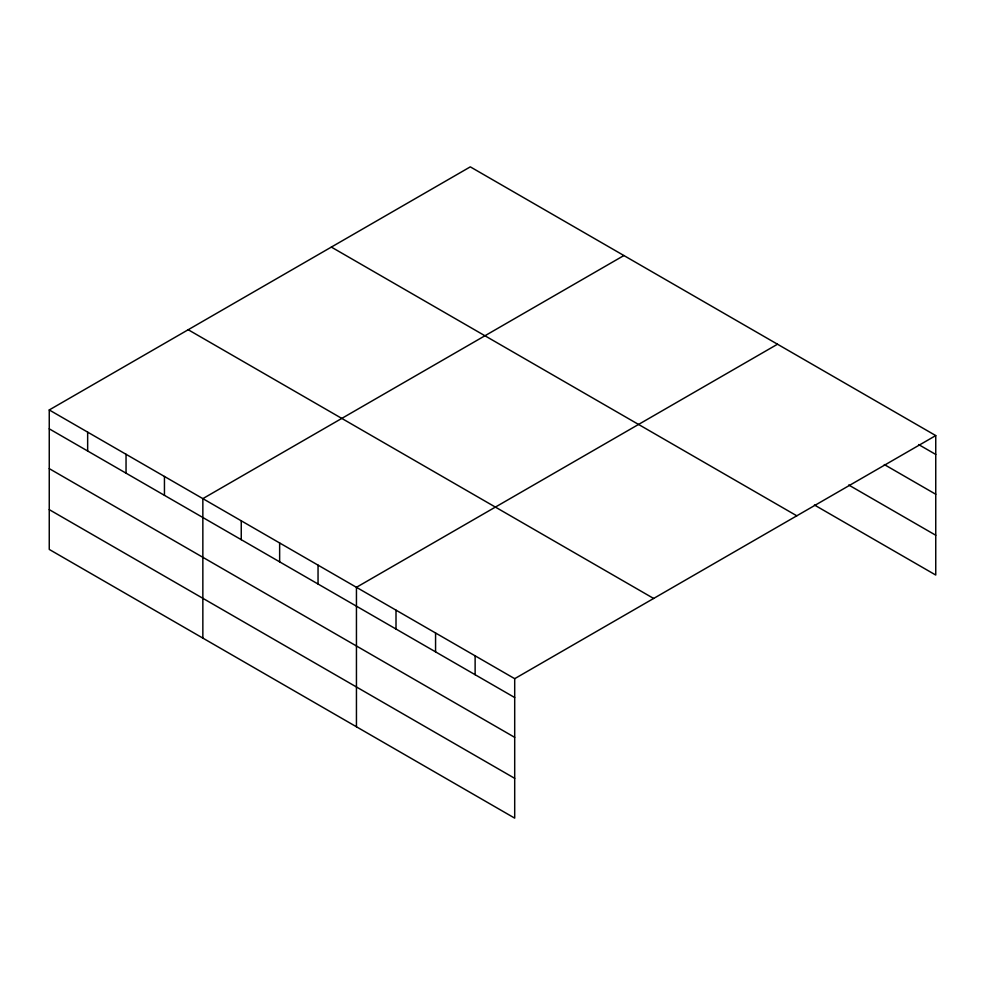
<?xml version="1.0" encoding="UTF-8"?>
<svg xmlns="http://www.w3.org/2000/svg" width="985" height="985" viewBox="0 0 985 985"><rect width="100%" height="100%" fill="white"/><g stroke="black" fill="none" stroke-linecap="round" stroke-linejoin="round"><path stroke-width="1.48" d="M49.25 409.957L514.699 678.677L514.699 818.141L49.25 549.421L49.25 409.957L470.301 166.859L935.75 435.579L935.75 575.043L814.423 504.997M623.899 255.534L202.848 498.632L202.848 638.095M777.497 344.221L356.447 587.306L356.447 726.77M514.699 678.677L935.75 435.579M918.611 444.555L935.75 454.454M884.321 464.563L935.75 494.248M848.713 485.002L935.75 535.249M331.354 247.087L796.803 515.808M188.197 329.729L653.646 598.461M49.25 428.832L514.699 697.552M49.25 468.626L514.699 737.346M49.25 509.627L514.699 778.347M475.127 655.838L475.127 674.713M435.567 632.998L435.567 651.873M396.007 610.158L396.007 629.033M318.044 565.144L318.044 584.019M279.642 542.969L279.642 561.844M241.251 520.806L241.251 539.682M164.446 476.469L164.446 495.344M126.043 454.294L126.043 473.169M87.653 432.119L87.653 450.995"/></g></svg>
